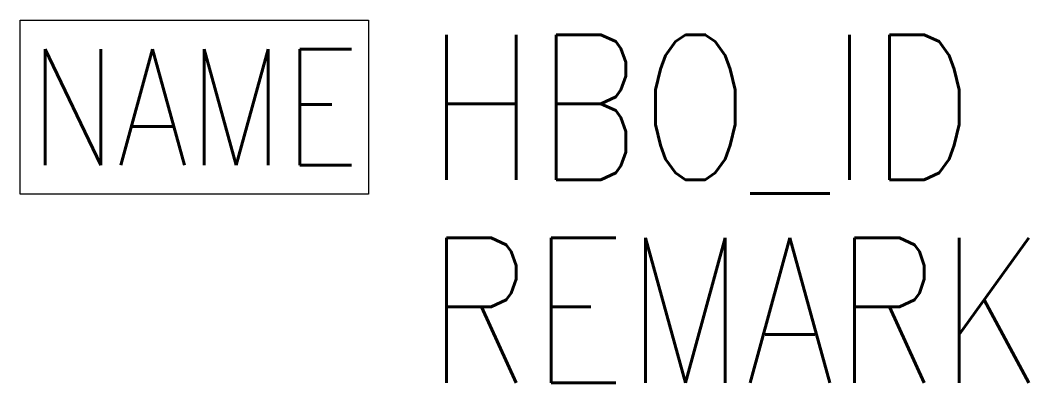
# Model space of a CAD drawing. Header units: millimetres. Extents: x -300 to 1437, y -487 to 138.
import ezdxf
from ezdxf.enums import TextEntityAlignment as Align

# ---------------------------------------------------------------- set-up
doc = ezdxf.new("R2010")
doc.units = ezdxf.units.MM
doc.header["$LTSCALE"] = 50
for name, color, linetype in [('LG_HBO', 7, 'CONTINUOUS'), ('LG_TEXT_HBO_id', 7, 'CONTINUOUS'), ('LG_TEXT_HBO_remark', 7, 'CONTINUOUS')]:
    doc.layers.add(name, color=color, linetype=linetype)
doc.styles.add('ROMANS', font='romans.shx', dxfattribs={"width": 0.8})

msp = doc.modelspace()

# ---------------------------------------------------------------- linework, layer by layer
at = {"layer": 'LG_HBO', "linetype": 'Continuous'}
msp.add_lwpolyline([(300, -162), (-300, -162), (-300, 138), (300, 138)], close=True, dxfattribs=at)

# ---------------------------------------------------------------- texts
at = {"layer": 'LG_HBO', "linetype": 'Continuous', "style": 'ROMANS', "width": 0.8}
msp.add_attdef('NAME', text='HBO', height=200, dxfattribs=at).set_placement((0, -12), align=Align.MIDDLE_CENTER)
at = {"layer": 'LG_TEXT_HBO_id', "style": 'ROMANS', "width": 0.8}
msp.add_attdef('HBO_ID', (400, -137), 'AAAA.ZZ.SS.???', height=250, dxfattribs=at)
at = {"layer": 'LG_TEXT_HBO_remark', "style": 'ROMANS', "width": 0.8}
msp.add_attdef('REMARK', (400, -487), '', height=250, dxfattribs=at)

doc.saveas('drawing.dxf')
